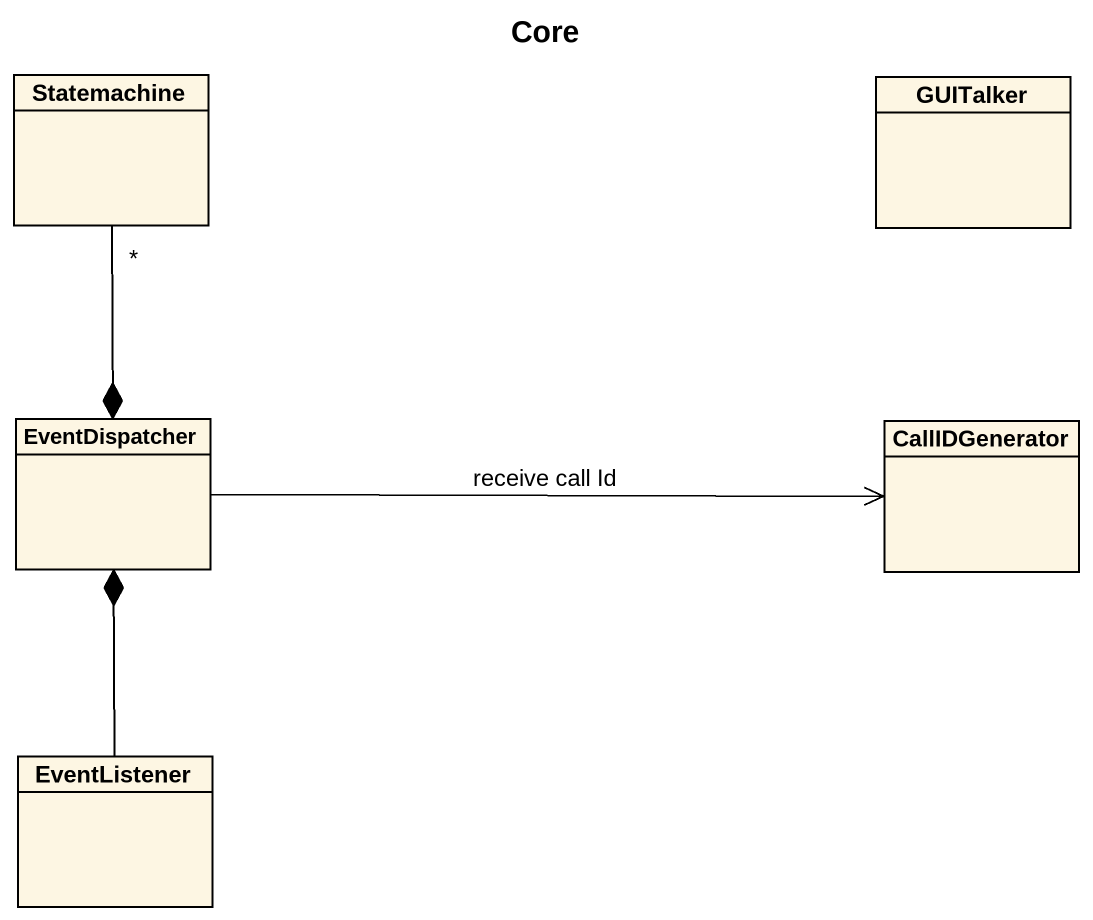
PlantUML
@startuml
title Core
hide circle
hide empty members
class Statemachine
class GUITalker
class EventDispatcher
class CallIDGenerator
class EventListener
Statemachine "*" --* EventDispatcher
EventDispatcher -right-> CallIDGenerator : receive call Id
EventListener -up-* EventDispatcher
@enduml
